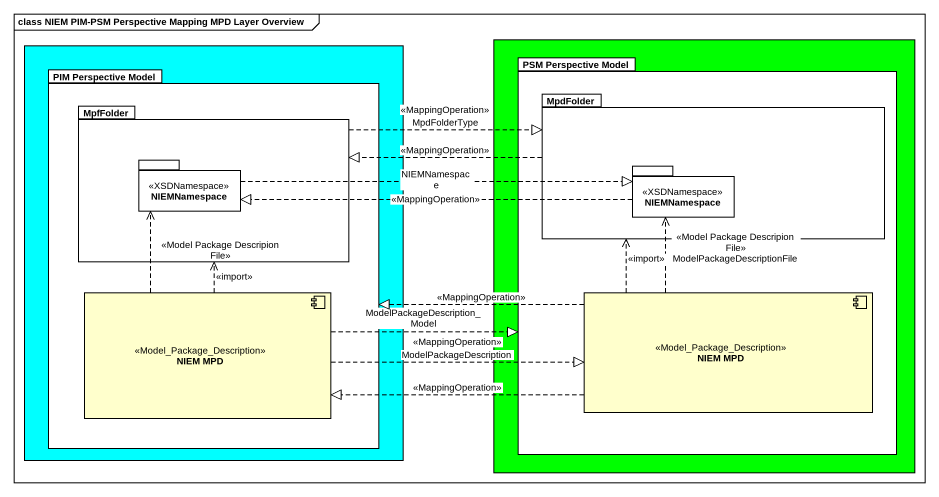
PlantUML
@startuml
mainframe class NIEM PIM-PSM Perspective Mapping MPD Layer Overview
rectangle " " as rectangle1 #00FFFF {
  package "PIM Perspective Model" as PIM_Perspective_Model {
    package MpfFolder {
      package NIEMNamespace <<XSDNamespace>> {
      }
    }
    component "NIEM MPD" as NIEM_MPD <<Model_Package_Description>>
  }
}
rectangle " " as rectangle2 #00FF00 {
  package "PSM Perspective Model" as PSM_Perspective_Model {
    package MpdFolder {
      package "NIEMNamespace" as NIEMNamespace_2 <<XSDNamespace>> {
      }
    }
    component "NIEM MPD" as NIEM_MPD_2 <<Model_Package_Description>>
  }
}
MpdFolder .left.|> MpfFolder : <<MappingOperation>>
MpfFolder .right.|> MpdFolder : <<MappingOperation>>\nMpdFolderType
NIEMNamespace .right.|> NIEMNamespace_2 : NIEMNamespace
NIEMNamespace_2 .left.|> NIEMNamespace : <<MappingOperation>>
NIEM_MPD .right.|> PSM_Perspective_Model : ModelPackageDescription_Model
NIEM_MPD .up.> MpfFolder : <<import>>
NIEM_MPD .up.> NIEMNamespace : <<Model Package Descripion File>>
NIEM_MPD .right.|> NIEM_MPD_2 : <<MappingOperation>>\nModelPackageDescription
NIEM_MPD_2 .left.|> PIM_Perspective_Model : <<MappingOperation>>
NIEM_MPD_2 .up.> MpdFolder : <<import>>
NIEM_MPD_2 .up.> NIEMNamespace_2 : <<Model Package Descripion File>> ModelPackageDescriptionFile
NIEM_MPD_2 .left.|> NIEM_MPD : <<MappingOperation>>
@enduml
